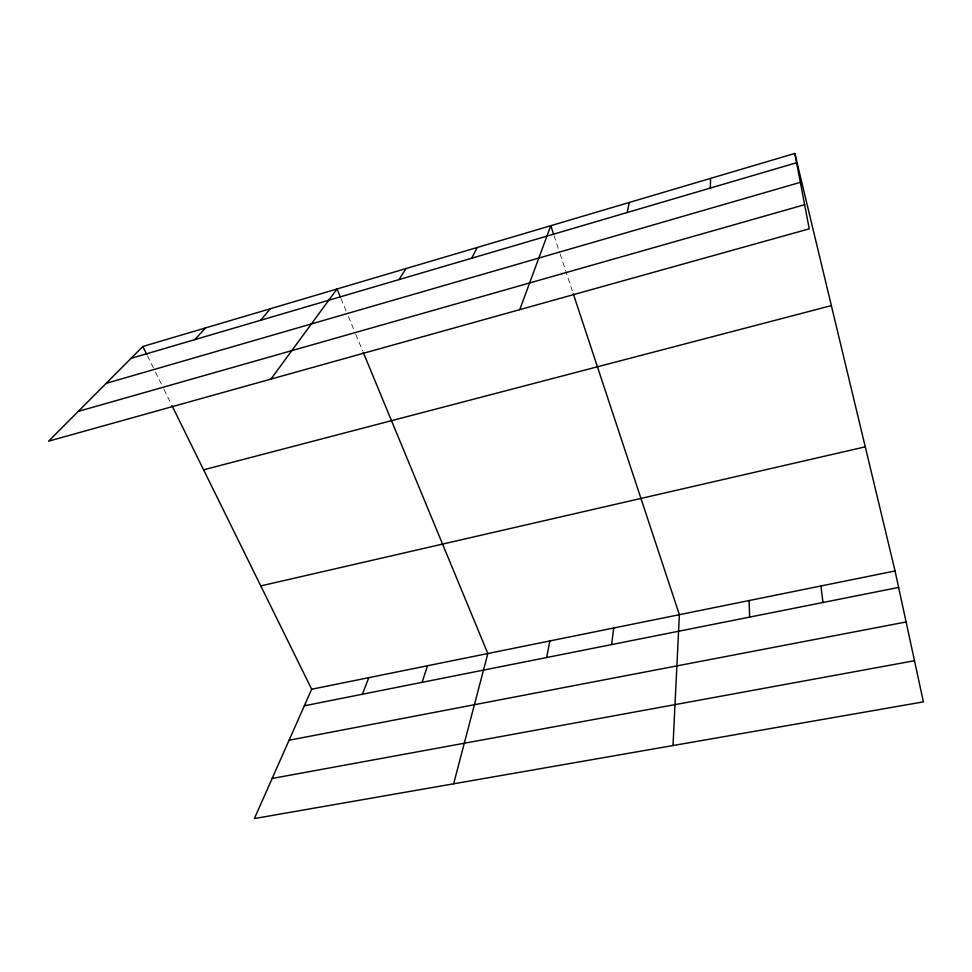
<?xml version="1.0" encoding="UTF-8"?>
<svg xmlns="http://www.w3.org/2000/svg" width="972" height="972" viewBox="0 0 972 972"><rect width="100%" height="100%" fill="white"/><g stroke="black" fill="none" stroke-linecap="round" stroke-linejoin="round"><path stroke-width="0.73" stroke-dasharray="4.86 3.65" d="M147.477 355.873L154.742 370.636M155.411 371.984L163.345 388.083M164.001 389.432L171.279 404.194M341.002 298.623L346.117 311.004M348.401 316.507L355.23 333.019M355.801 334.392L362.629 350.904M554.064 235.625L559.69 252.647M560.151 254.069L572.812 292.353"/><path stroke-width="1.46" d="M710.325 188.07L710.568 178.398M673.001 745.548L679.379 614.693L573.286 293.775M611.631 644.594L613.697 628.009M546.629 657.534L549.873 640.949M627.159 212.528L629.261 202.468M453.645 783.797L487.835 653.524L363.2 352.277M422.091 682.344L427.498 665.759M519.753 309.655L550.784 225.698L553.59 234.216M362.398 694.227L368.801 677.666M171.935 405.543L311.672 689.245L254.385 818.558L923.4 701.869L895.054 570.953L794.841 153.442L142.848 346.482L48.6 441.167L809.251 228.833L794.841 153.442M471.748 258.212L477.167 247.495M399.055 279.584L405.944 268.588M270.909 379.116L337.017 288.988L340.431 297.25M260.715 320.25L270.252 308.756M194.825 339.629L205.554 327.916M130.989 358.389L796.615 162.713M106.13 383.369L800.357 182.335M78.222 411.411L804.634 204.703M203.598 469.828L831.364 305.609M260.775 585.922L865.262 446.841M311.672 689.245L895.054 570.953M304.333 705.793L898.626 587.428M289.073 740.239L906.098 621.971M272.136 778.463L914.494 660.729M142.848 346.482L146.808 354.537M820.939 585.982L822.956 602.494M749.084 600.55L749.643 617.099"/></g></svg>
